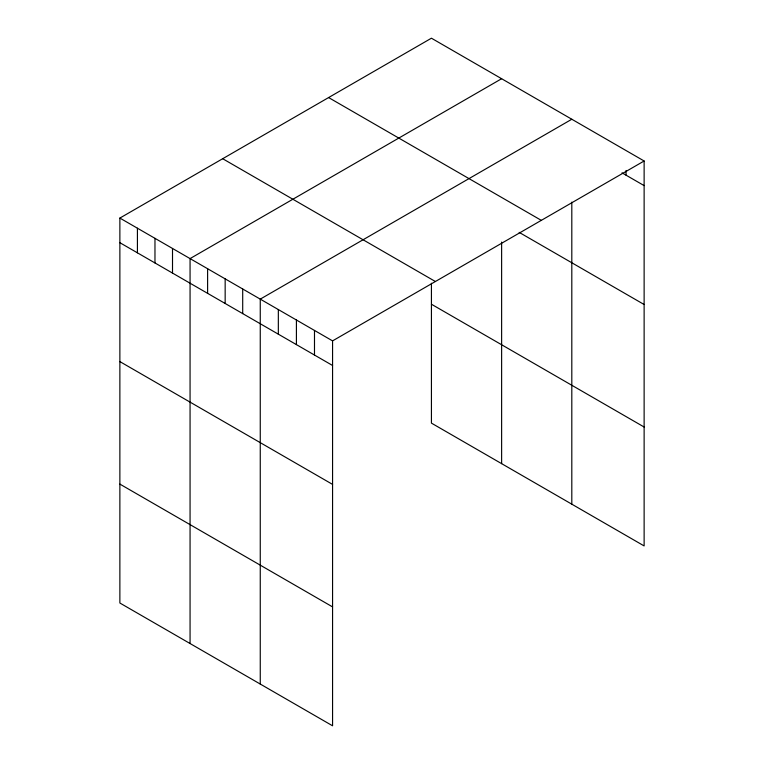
<?xml version="1.0" encoding="UTF-8"?>
<svg xmlns="http://www.w3.org/2000/svg" width="764" height="764" viewBox="0 0 764 764"><rect width="100%" height="100%" fill="white"/><g stroke="black" fill="none" stroke-linecap="round" stroke-linejoin="round"><path stroke-width="1.15" d="M644.128 160.994L332.569 340.878L332.569 725.8L119.872 603.006L119.872 218.074L431.431 38.2L644.128 160.994L644.128 545.926L431.431 423.122L431.431 283.224M501.623 78.721L190.064 258.595L190.064 643.527M571.806 119.251L260.257 299.125L260.257 684.047M622.03 172.855L644.128 185.614M328.615 97.563L541.313 220.357M519.167 232.371L644.128 304.511M222.687 158.721L435.384 281.515M431.431 304.225L644.128 427.019M119.872 218.074L332.569 340.878M119.872 242.694L332.569 365.488M119.872 361.592L332.569 484.395M119.872 484.099L332.569 606.902M626.05 170.487L626.05 175.176M571.806 202.126L571.806 504.173M501.623 242.073L501.623 463.652M314.491 330.44L314.491 355.05M296.413 320.001L296.413 344.612M278.335 309.563L278.335 334.174M242.704 288.993L242.704 313.612M225.16 278.86L225.16 303.48M207.607 268.727L207.607 293.347M172.511 248.472L172.511 273.082M154.968 238.339L154.968 262.95M137.424 228.207L137.424 252.827"/></g></svg>
